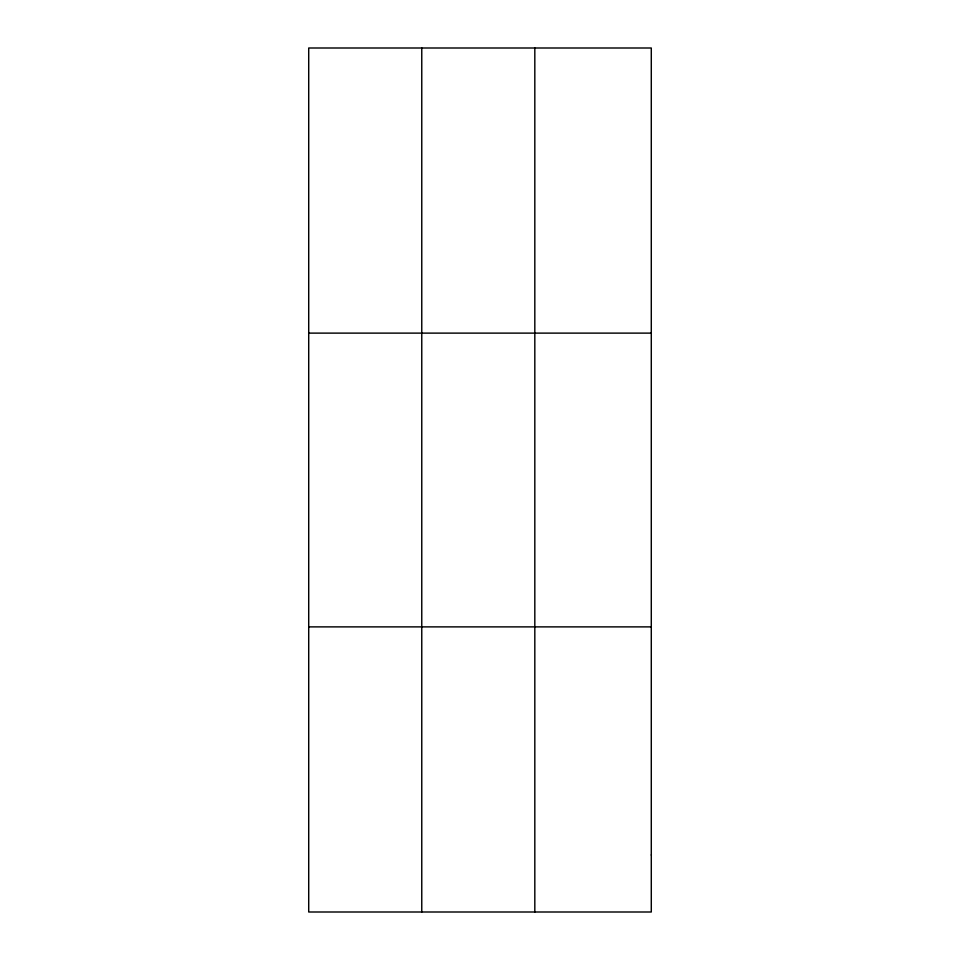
<?xml version="1.0" encoding="UTF-8"?>
<svg xmlns="http://www.w3.org/2000/svg" width="960" height="960" viewBox="0 0 960 960"><rect width="100%" height="100%" fill="white"/><g stroke="black" fill="none" stroke-linecap="round" stroke-linejoin="round"><path stroke-width="1.44" d="M421.764 912L421.764 48M534.816 912L534.816 48M308.712 333.12L651.288 333.12M308.712 626.88L651.288 626.88M651.288 854.976L651.288 912L308.712 912L308.712 48L651.288 48L651.288 854.976"/></g></svg>
